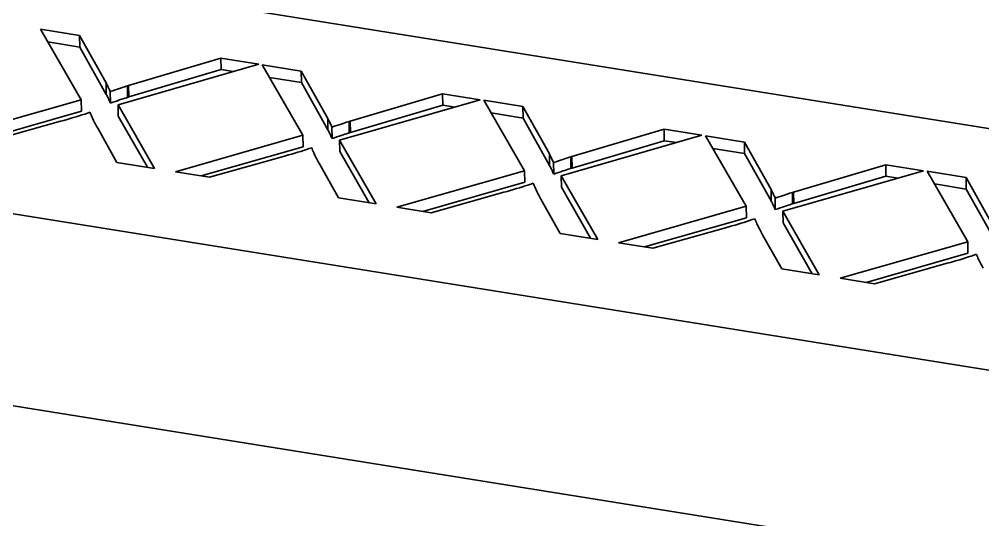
# Model space of a CAD drawing. Extents: x -1051 to 2563, y -231 to 775.
# Drawn here: x -283.658 to -279.888, y 553.149 to 555.107 of the extents above; entities that cross this region are included whole.
import ezdxf

# ---------------------------------------------------------------- set-up
doc = ezdxf.new("R2010")
doc.units = 0

msp = doc.modelspace()

# ---------------------------------------------------------------- linework, layer by layer
at = {"color": 7, "lineweight": 35, "ltscale": 0.188516}
msp.add_line((-275.3679, 553.9594), (-282.8135, 555.1523), dxfattribs=at)
at = {"color": 7, "lineweight": 35, "ltscale": 0.007954}
for p, q in [((-283.4148, 554.7926), (-283.5739, 555.0681)), ((-280.8131, 554.3757), (-280.9723, 554.6512)), ((-279.9459, 554.2368), (-280.105, 554.5123))]:
    msp.add_line(p, q, dxfattribs=at)
at = {"color": 7, "lineweight": 35, "ltscale": 0.003858}
for p, q in [((-283.5739, 555.0681), (-283.4215, 555.0437)), ((-282.7067, 554.9291), (-282.5543, 554.9047)), ((-281.8395, 554.7902), (-281.6871, 554.7657)), ((-280.9723, 554.6512), (-280.8199, 554.6268))]:
    msp.add_line(p, q, dxfattribs=at)
at = {"color": 7, "lineweight": 35, "ltscale": 0.005312}
for p, q in [((-283.4215, 555.0437), (-283.3177, 554.8583)), ((-282.5543, 554.9047), (-282.4504, 554.7194)), ((-282.5536, 554.8599), (-282.4497, 554.6745)), ((-281.6864, 554.7209), (-281.5825, 554.5355)), ((-279.9527, 554.4879), (-279.8488, 554.3026))]:
    msp.add_line(p, q, dxfattribs=at)
at = {"color": 7, "lineweight": 35, "ltscale": 0.001123}
for p, q in [((-283.4215, 555.0437), (-283.4208, 554.9988)), ((-282.8686, 554.9551), (-282.8679, 554.9102)), ((-282.0014, 554.8162), (-282.0006, 554.7712)), ((-283.4148, 554.7926), (-283.4141, 554.7477)), ((-282.4342, 554.6852), (-282.4335, 554.6403)), ((-282.3669, 554.7078), (-282.3661, 554.6628)), ((-282.3624, 554.7092), (-282.3617, 554.6642)), ((-282.5475, 554.6537), (-282.5468, 554.6088)), ((-280.8199, 554.6268), (-280.8192, 554.5819)), ((-281.5832, 554.5804), (-281.5825, 554.5355)), ((-281.4996, 554.5688), (-281.4989, 554.5239)), ((-281.567, 554.5463), (-281.5663, 554.5013)), ((-281.5367, 554.4952), (-281.5359, 554.4503)), ((-279.9527, 554.4879), (-279.952, 554.443)), ((-280.716, 554.4415), (-280.7153, 554.3966)), ((-280.6279, 554.4313), (-280.6272, 554.3864)), ((-280.6694, 554.3563), (-280.6687, 554.3114)), ((-279.9459, 554.2368), (-279.9452, 554.1919))]:
    msp.add_line(p, q, dxfattribs=at)
at = {"color": 7, "lineweight": 35, "ltscale": 0.003154}
for p, q in [((-283.5454, 555.0187), (-283.4208, 554.9988)), ((-282.6782, 554.8798), (-282.5536, 554.8599)), ((-281.811, 554.7408), (-281.6864, 554.7209)), ((-280.9438, 554.6019), (-280.8192, 554.5819))]:
    msp.add_line(p, q, dxfattribs=at)
at = {"color": 7, "lineweight": 35, "ltscale": 0.005311}
for p, q in [((-283.4208, 554.9988), (-283.317, 554.8135)), ((-281.6871, 554.7657), (-281.5832, 554.5804)), ((-280.8199, 554.6268), (-280.716, 554.4415)), ((-280.8192, 554.5819), (-280.7153, 554.3966)), ((-279.952, 554.443), (-279.8481, 554.2577))]:
    msp.add_line(p, q, dxfattribs=at)
at = {"color": 7, "lineweight": 35, "ltscale": 0.009414}
for p, q in [((-283.2296, 554.8481), (-282.8686, 554.9551)), ((-282.3624, 554.7092), (-282.0014, 554.8162)), ((-282.3617, 554.6642), (-282.0006, 554.7712)), ((-281.4952, 554.5702), (-281.1341, 554.6772)), ((-281.4944, 554.5253), (-281.1334, 554.6323)), ((-280.6272, 554.3864), (-280.2662, 554.4933))]:
    msp.add_line(p, q, dxfattribs=at)
at = {"color": 7, "lineweight": 35, "ltscale": 0.003746}
for p, q in [((-282.8686, 554.9551), (-282.7206, 554.9314)), ((-282.0014, 554.8162), (-281.8534, 554.7924))]:
    msp.add_line(p, q, dxfattribs=at)
at = {"color": 7, "lineweight": 35, "ltscale": 0.014319}
for p, q in [((-282.7206, 554.9314), (-283.2711, 554.7731)), ((-281.8534, 554.7924), (-282.4039, 554.6342)), ((-280.9862, 554.6535), (-281.5367, 554.4952))]:
    msp.add_line(p, q, dxfattribs=at)
at = {"color": 7, "lineweight": 35, "ltscale": 0.009413}
for p, q in [((-283.2289, 554.8032), (-282.8679, 554.9102)), ((-280.6279, 554.4313), (-280.2669, 554.5382))]:
    msp.add_line(p, q, dxfattribs=at)
at = {"color": 7, "lineweight": 35, "ltscale": 0.001195}
for p, q in [((-282.8679, 554.9102), (-282.8207, 554.9026)), ((-282.0006, 554.7712), (-281.9535, 554.7637)), ((-281.1334, 554.6323), (-281.0862, 554.6248)), ((-280.2662, 554.4933), (-280.219, 554.4858))]:
    msp.add_line(p, q, dxfattribs=at)
at = {"color": 7, "lineweight": 35, "ltscale": 0.007953}
for p, q in [((-282.5475, 554.6537), (-282.7067, 554.9291)), ((-281.6803, 554.5147), (-281.8395, 554.7902))]:
    msp.add_line(p, q, dxfattribs=at)
at = {"color": 7, "lineweight": 35, "ltscale": 0.001122}
for p, q in [((-282.5543, 554.9047), (-282.5536, 554.8599)), ((-283.3177, 554.8583), (-283.317, 554.8135)), ((-283.2341, 554.8467), (-283.2334, 554.8018)), ((-283.2296, 554.8481), (-283.2289, 554.8032)), ((-283.3015, 554.8241), (-283.3008, 554.7792)), ((-283.2711, 554.7731), (-283.2704, 554.7283)), ((-281.6871, 554.7657), (-281.6864, 554.7209)), ((-282.4504, 554.7194), (-282.4497, 554.6745)), ((-281.1341, 554.6772), (-281.1334, 554.6323)), ((-282.4039, 554.6342), (-282.4032, 554.5893)), ((-281.4952, 554.5702), (-281.4944, 554.5253)), ((-280.2669, 554.5382), (-280.2662, 554.4933)), ((-281.6803, 554.5147), (-281.6796, 554.4698)), ((-280.6324, 554.4299), (-280.6317, 554.385)), ((-280.6998, 554.4073), (-280.6991, 554.3624)), ((-280.8131, 554.3757), (-280.8124, 554.3309))]:
    msp.add_line(p, q, dxfattribs=at)
at = {"color": 7, "lineweight": 35, "ltscale": 9.11098e-05}
for p, q in [((-283.3177, 554.8583), (-283.316, 554.8551)), ((-283.316, 554.8551), (-283.3143, 554.8519)), ((-283.317, 554.8135), (-283.3153, 554.8102)), ((-283.3153, 554.8102), (-283.3136, 554.807)), ((-282.4488, 554.7162), (-282.4471, 554.713)), ((-282.4497, 554.6745), (-282.4481, 554.6713)), ((-282.4481, 554.6713), (-282.4464, 554.668)), ((-281.5808, 554.5323), (-281.5792, 554.5291)), ((-280.716, 554.4415), (-280.7143, 554.4383)), ((-280.7143, 554.4383), (-280.7126, 554.4351))]:
    msp.add_line(p, q, dxfattribs=at)
at = {"color": 7, "lineweight": 35, "ltscale": 9.21232e-05}
for p, q in [((-283.3143, 554.8519), (-283.3127, 554.8486)), ((-283.3136, 554.807), (-283.312, 554.8037)), ((-282.4471, 554.713), (-282.4454, 554.7097)), ((-282.4464, 554.668), (-282.4447, 554.6647)), ((-281.5799, 554.574), (-281.5782, 554.5707)), ((-281.5782, 554.5707), (-281.5766, 554.5674)), ((-281.5792, 554.5291), (-281.5775, 554.5258)), ((-280.7126, 554.4351), (-280.711, 554.4318)), ((-280.7119, 554.3901), (-280.7103, 554.3868)), ((-280.7103, 554.3868), (-280.7086, 554.3835))]:
    msp.add_line(p, q, dxfattribs=at)
at = {"color": 7, "lineweight": 35, "ltscale": 9.34904e-05}
for p, q in [((-283.3127, 554.8486), (-283.311, 554.8452)), ((-283.312, 554.8037), (-283.3103, 554.8004)), ((-282.4454, 554.7097), (-282.4438, 554.7063)), ((-282.4447, 554.6647), (-282.4431, 554.6614)), ((-281.5775, 554.5258), (-281.5759, 554.5225)), ((-280.711, 554.4318), (-280.7094, 554.4284))]:
    msp.add_line(p, q, dxfattribs=at)
at = {"color": 7, "lineweight": 35, "ltscale": 9.31568e-05}
for p, q in [((-283.311, 554.8452), (-283.3094, 554.8419)), ((-282.4431, 554.6614), (-282.4415, 554.658))]:
    msp.add_line(p, q, dxfattribs=at)
at = {"color": 7, "lineweight": 35, "ltscale": 9.59152e-05}
for p, q in [((-283.3094, 554.8419), (-283.3078, 554.8384)), ((-282.4415, 554.658), (-282.4398, 554.6545)), ((-281.575, 554.564), (-281.5733, 554.5605)), ((-280.7061, 554.4216), (-280.7045, 554.4181)), ((-280.707, 554.3801), (-280.7054, 554.3766)), ((-280.7054, 554.3766), (-280.7038, 554.3732))]:
    msp.add_line(p, q, dxfattribs=at)
at = {"color": 7, "lineweight": 35, "ltscale": 9.5596e-05}
for p, q in [((-283.3078, 554.8384), (-283.3062, 554.8349)), ((-283.3071, 554.7935), (-283.3055, 554.79)), ((-282.4398, 554.6545), (-282.4383, 554.6511)), ((-281.5733, 554.5605), (-281.5717, 554.557))]:
    msp.add_line(p, q, dxfattribs=at)
at = {"color": 7, "lineweight": 35, "ltscale": 9.69864e-05}
for p, q in [((-283.3062, 554.8349), (-283.3046, 554.8314)), ((-283.3055, 554.79), (-283.3039, 554.7865)), ((-282.4406, 554.6995), (-282.439, 554.6959)), ((-282.439, 554.6959), (-282.4374, 554.6924)), ((-282.4374, 554.6924), (-282.4358, 554.6888)), ((-282.4383, 554.6511), (-282.4367, 554.6475)), ((-281.5717, 554.557), (-281.5702, 554.5535)), ((-281.5695, 554.5085), (-281.5679, 554.505))]:
    msp.add_line(p, q, dxfattribs=at)
at = {"color": 7, "lineweight": 35, "ltscale": 0.000229442}
for p, q in [((-283.2823, 554.8307), (-283.2736, 554.8337)), ((-282.415, 554.6918), (-282.4063, 554.6947)), ((-281.5478, 554.5529), (-281.5391, 554.5558)), ((-281.5471, 554.5079), (-281.5384, 554.5109)), ((-280.6799, 554.369), (-280.6712, 554.3719))]:
    msp.add_line(p, q, dxfattribs=at)
at = {"color": 7, "lineweight": 35, "ltscale": 0.000213521}
for p, q in [((-283.2736, 554.8337), (-283.2655, 554.8364)), ((-282.4056, 554.6498), (-282.3976, 554.6526)), ((-281.5391, 554.5558), (-281.531, 554.5585))]:
    msp.add_line(p, q, dxfattribs=at)
at = {"color": 7, "lineweight": 35, "ltscale": 0.000197835}
for p, q in [((-283.2655, 554.8364), (-283.258, 554.8389)), ((-282.3976, 554.6526), (-282.39, 554.6551)), ((-281.531, 554.5585), (-281.5235, 554.561))]:
    msp.add_line(p, q, dxfattribs=at)
at = {"color": 7, "lineweight": 35, "ltscale": 0.000180707}
for p, q in [((-283.258, 554.8389), (-283.2511, 554.8412)), ((-283.2573, 554.7941), (-283.2504, 554.7963)), ((-282.39, 554.6551), (-282.3832, 554.6573))]:
    msp.add_line(p, q, dxfattribs=at)
at = {"color": 7, "lineweight": 35, "ltscale": 0.000165507}
for p, q in [((-283.2511, 554.8412), (-283.2448, 554.8433)), ((-283.2504, 554.7963), (-283.2441, 554.7984)), ((-282.3839, 554.7023), (-282.3776, 554.7043)), ((-282.3832, 554.6573), (-282.3769, 554.6594)), ((-281.516, 554.5184), (-281.5097, 554.5205))]:
    msp.add_line(p, q, dxfattribs=at)
at = {"color": 7, "lineweight": 35, "ltscale": 0.000149107}
for p, q in [((-283.2448, 554.8433), (-283.2391, 554.8451)), ((-283.2441, 554.7984), (-283.2384, 554.8002)), ((-282.3776, 554.7043), (-282.3719, 554.7062)), ((-282.3769, 554.6594), (-282.3712, 554.6613)), ((-281.5104, 554.5654), (-281.5047, 554.5672)), ((-281.5097, 554.5205), (-281.504, 554.5223)), ((-280.6432, 554.4265), (-280.6375, 554.4283)), ((-280.6425, 554.3815), (-280.6368, 554.3834))]:
    msp.add_line(p, q, dxfattribs=at)
at = {"color": 7, "lineweight": 35, "ltscale": 0.000132716}
for p, q in [((-283.2391, 554.8451), (-283.2341, 554.8467)), ((-283.2384, 554.8002), (-283.2334, 554.8018)), ((-282.3719, 554.7062), (-282.3669, 554.7078)), ((-282.3712, 554.6613), (-282.3661, 554.6628)), ((-281.504, 554.5223), (-281.4989, 554.5239)), ((-280.6375, 554.4283), (-280.6324, 554.4299))]:
    msp.add_line(p, q, dxfattribs=at)
at = {"color": 7, "lineweight": 35, "ltscale": 0.000116787}
for p, q in [((-283.2341, 554.8467), (-283.2296, 554.8481)), ((-283.2334, 554.8018), (-283.2289, 554.8032)), ((-282.3669, 554.7078), (-282.3624, 554.7092)), ((-282.3661, 554.6628), (-282.3617, 554.6642))]:
    msp.add_line(p, q, dxfattribs=at)
at = {"color": 7, "lineweight": 35, "ltscale": 9.45337e-05}
for p, q in [((-283.3103, 554.8004), (-283.3087, 554.7969)), ((-283.3087, 554.7969), (-283.3071, 554.7935)), ((-282.4438, 554.7063), (-282.4422, 554.7029)), ((-282.4422, 554.7029), (-282.4406, 554.6995)), ((-281.5766, 554.5674), (-281.575, 554.564)), ((-281.5759, 554.5225), (-281.5742, 554.519)), ((-281.5742, 554.519), (-281.5726, 554.5156)), ((-280.7094, 554.4284), (-280.7077, 554.425)), ((-280.7077, 554.425), (-280.7061, 554.4216)), ((-280.7086, 554.3835), (-280.707, 554.3801))]:
    msp.add_line(p, q, dxfattribs=at)
at = {"color": 7, "lineweight": 35, "ltscale": 9.80756e-05}
for p, q in [((-283.3046, 554.8314), (-283.303, 554.8278)), ((-281.5686, 554.5499), (-281.567, 554.5463)), ((-280.7007, 554.366), (-280.6991, 554.3624))]:
    msp.add_line(p, q, dxfattribs=at)
at = {"color": 7, "lineweight": 35, "ltscale": 9.94781e-05}
for p, q in [((-283.303, 554.8278), (-283.3015, 554.8241)), ((-282.4358, 554.6888), (-282.4342, 554.6852)), ((-282.4351, 554.6439), (-282.4335, 554.6403)), ((-281.5679, 554.505), (-281.5663, 554.5013)), ((-280.7014, 554.4109), (-280.6998, 554.4073))]:
    msp.add_line(p, q, dxfattribs=at)
at = {"color": 7, "lineweight": 35, "ltscale": 0.000262266}
for p, q in [((-283.3015, 554.8241), (-283.2916, 554.8275)), ((-283.3008, 554.7792), (-283.2909, 554.7827)), ((-280.6991, 554.3624), (-280.6892, 554.3658))]:
    msp.add_line(p, q, dxfattribs=at)
at = {"color": 7, "lineweight": 35, "ltscale": 0.000246349}
msp.add_line((-283.2916, 554.8275), (-283.2823, 554.8307), dxfattribs=at)
at = {"color": 7, "lineweight": 35, "ltscale": 0.012982}
for p, q in [((-283.914, 554.6497), (-283.4148, 554.7926)), ((-283.0468, 554.5107), (-282.5475, 554.6537)), ((-282.1796, 554.3718), (-281.6803, 554.5147)), ((-281.3123, 554.2328), (-280.8131, 554.3757)), ((-280.4451, 554.0939), (-279.9459, 554.2368))]:
    msp.add_line(p, q, dxfattribs=at)
at = {"color": 7, "lineweight": 35, "ltscale": 9.83807e-05}
for p, q in [((-283.3039, 554.7865), (-283.3023, 554.7829)), ((-282.4367, 554.6475), (-282.4351, 554.6439)), ((-281.5702, 554.5535), (-281.5686, 554.5499)), ((-280.7029, 554.4146), (-280.7014, 554.4109)), ((-280.7022, 554.3696), (-280.7007, 554.366))]:
    msp.add_line(p, q, dxfattribs=at)
at = {"color": 7, "lineweight": 35, "ltscale": 9.91821e-05}
msp.add_line((-283.3023, 554.7829), (-283.3008, 554.7792), dxfattribs=at)
at = {"color": 7, "lineweight": 35, "ltscale": 0.000245852}
for p, q in [((-283.2909, 554.7827), (-283.2816, 554.7858)), ((-282.4243, 554.6886), (-282.415, 554.6918)), ((-282.4236, 554.6437), (-282.4143, 554.6469)), ((-281.5571, 554.5497), (-281.5478, 554.5529)), ((-281.5564, 554.5048), (-281.5471, 554.5079)), ((-280.6899, 554.4107), (-280.6806, 554.4139))]:
    msp.add_line(p, q, dxfattribs=at)
at = {"color": 7, "lineweight": 35, "ltscale": 0.000229934}
for p, q in [((-283.2816, 554.7858), (-283.2729, 554.7888)), ((-282.4143, 554.6469), (-282.4056, 554.6498)), ((-280.6806, 554.4139), (-280.6719, 554.4169))]:
    msp.add_line(p, q, dxfattribs=at)
at = {"color": 7, "lineweight": 35, "ltscale": 0.000213035}
msp.add_line((-283.2729, 554.7888), (-283.2648, 554.7915), dxfattribs=at)
at = {"color": 7, "lineweight": 35, "ltscale": 0.007177}
for p, q in [((-283.2711, 554.7731), (-283.1287, 554.5239)), ((-281.5367, 554.4952), (-281.3942, 554.246)), ((-280.6694, 554.3563), (-280.527, 554.1071))]:
    msp.add_line(p, q, dxfattribs=at)
at = {"color": 7, "lineweight": 35, "ltscale": 0.000198323}
msp.add_line((-283.2648, 554.7915), (-283.2573, 554.7941), dxfattribs=at)
at = {"color": 7, "lineweight": 35, "ltscale": 0.010374}
for p, q in [((-283.813, 554.6335), (-283.4141, 554.7477)), ((-282.9458, 554.4946), (-282.5468, 554.6088)), ((-282.0786, 554.3556), (-281.6796, 554.4698)), ((-281.2113, 554.2167), (-280.8124, 554.3309))]:
    msp.add_line(p, q, dxfattribs=at)
at = {"color": 7, "lineweight": 35, "ltscale": 0.000311161}
for p, q in [((-283.4465, 554.7224), (-283.4584, 554.7188)), ((-282.5793, 554.5834), (-282.5912, 554.5799)), ((-281.7121, 554.4445), (-281.724, 554.4409)), ((-280.8448, 554.3055), (-280.8568, 554.302))]:
    msp.add_line(p, q, dxfattribs=at)
at = {"color": 7, "lineweight": 35, "ltscale": 0.000304584}
for p, q in [((-283.4348, 554.7259), (-283.4465, 554.7224)), ((-282.5676, 554.587), (-282.5793, 554.5834)), ((-281.7004, 554.448), (-281.7121, 554.4445)), ((-280.8332, 554.3091), (-280.8448, 554.3055)), ((-279.966, 554.1701), (-279.9776, 554.1666))]:
    msp.add_line(p, q, dxfattribs=at)
at = {"color": 7, "lineweight": 35, "ltscale": 0.00029802}
for p, q in [((-283.4235, 554.7294), (-283.4348, 554.7259)), ((-282.5562, 554.5905), (-282.5676, 554.587)), ((-281.689, 554.4515), (-281.7004, 554.448))]:
    msp.add_line(p, q, dxfattribs=at)
at = {"color": 7, "lineweight": 35, "ltscale": 0.000292198}
for p, q in [((-283.4123, 554.733), (-283.4235, 554.7294)), ((-282.5451, 554.5941), (-282.5562, 554.5905)), ((-281.6779, 554.4551), (-281.689, 554.4515)), ((-279.9434, 554.1772), (-279.9546, 554.1736))]:
    msp.add_line(p, q, dxfattribs=at)
at = {"color": 7, "lineweight": 35, "ltscale": 0.000285661}
for p, q in [((-283.4015, 554.7365), (-283.4123, 554.733)), ((-281.667, 554.4586), (-281.6779, 554.4551)), ((-279.9326, 554.1807), (-279.9434, 554.1772))]:
    msp.add_line(p, q, dxfattribs=at)
at = {"color": 7, "lineweight": 35, "ltscale": 0.000279865}
for p, q in [((-283.3908, 554.7401), (-283.4015, 554.7365)), ((-282.5236, 554.6011), (-282.5342, 554.5975)), ((-281.6564, 554.4622), (-281.667, 554.4586))]:
    msp.add_line(p, q, dxfattribs=at)
at = {"color": 7, "lineweight": 35, "ltscale": 0.000273359}
for p, q in [((-283.3805, 554.7436), (-283.3908, 554.7401)), ((-282.5133, 554.6046), (-282.5236, 554.6011)), ((-281.6461, 554.4657), (-281.6564, 554.4622)), ((-280.7788, 554.3267), (-280.7892, 554.3232))]:
    msp.add_line(p, q, dxfattribs=at)
at = {"color": 7, "lineweight": 35, "ltscale": 0.000118705}
for p, q in [((-283.379, 554.7391), (-283.3805, 554.7436)), ((-281.6446, 554.4612), (-281.6461, 554.4657))]:
    msp.add_line(p, q, dxfattribs=at)
at = {"color": 7, "lineweight": 35, "ltscale": 0.000128675}
msp.add_line((-283.3772, 554.7343), (-283.379, 554.7391), dxfattribs=at)
at = {"color": 7, "lineweight": 35, "ltscale": 0.000143378}
for p, q in [((-283.3751, 554.7289), (-283.3772, 554.7343)), ((-282.5078, 554.59), (-282.51, 554.5953))]:
    msp.add_line(p, q, dxfattribs=at)
at = {"color": 7, "lineweight": 35, "ltscale": 0.000154779}
msp.add_line((-283.3726, 554.7233), (-283.3751, 554.7289), dxfattribs=at)
at = {"color": 7, "lineweight": 35, "ltscale": 0.000168278}
for p, q in [((-283.3698, 554.7172), (-283.3726, 554.7233)), ((-281.6353, 554.4393), (-281.6381, 554.4454)), ((-280.7681, 554.3003), (-280.7709, 554.3064)), ((-279.9008, 554.1614), (-279.9037, 554.1675))]:
    msp.add_line(p, q, dxfattribs=at)
at = {"color": 7, "lineweight": 35, "ltscale": 0.005759}
msp.add_line((-283.2704, 554.7283), (-283.1561, 554.5283), dxfattribs=at)
at = {"color": 7, "lineweight": 35, "ltscale": 8.97581e-05}
for p, q in [((-282.4504, 554.7194), (-282.4488, 554.7162)), ((-281.5832, 554.5804), (-281.5815, 554.5773)), ((-281.5825, 554.5355), (-281.5808, 554.5323)), ((-280.7153, 554.3966), (-280.7136, 554.3934))]:
    msp.add_line(p, q, dxfattribs=at)
at = {"color": 7, "lineweight": 35, "ltscale": 0.007383}
for p, q in [((-283.4958, 554.7082), (-283.7801, 554.6282)), ((-282.6286, 554.5692), (-282.9128, 554.4893))]:
    msp.add_line(p, q, dxfattribs=at)
at = {"color": 7, "lineweight": 35, "ltscale": 0.000330226}
for p, q in [((-283.4831, 554.7117), (-283.4958, 554.7082)), ((-282.6158, 554.5728), (-282.6286, 554.5692)), ((-281.7486, 554.4338), (-281.7614, 554.4303))]:
    msp.add_line(p, q, dxfattribs=at)
at = {"color": 7, "lineweight": 35, "ltscale": 0.000323616}
for p, q in [((-283.4706, 554.7153), (-283.4831, 554.7117)), ((-282.6034, 554.5763), (-282.6158, 554.5728)), ((-281.7362, 554.4374), (-281.7486, 554.4338)), ((-280.0017, 554.1595), (-280.0142, 554.1559))]:
    msp.add_line(p, q, dxfattribs=at)
at = {"color": 7, "lineweight": 35, "ltscale": 0.000317017}
for p, q in [((-283.4584, 554.7188), (-283.4706, 554.7153)), ((-281.724, 554.4409), (-281.7362, 554.4374)), ((-280.8568, 554.302), (-280.869, 554.2985))]:
    msp.add_line(p, q, dxfattribs=at)
at = {"color": 7, "lineweight": 35, "ltscale": 0.000180157}
for p, q in [((-283.3666, 554.7107), (-283.3698, 554.7172)), ((-281.6321, 554.4328), (-281.6353, 554.4393)), ((-280.7649, 554.2938), (-280.7681, 554.3003)), ((-279.8977, 554.1549), (-279.9008, 554.1614))]:
    msp.add_line(p, q, dxfattribs=at)
at = {"color": 7, "lineweight": 35, "ltscale": 0.000193811}
for p, q in [((-283.363, 554.7038), (-283.3666, 554.7107)), ((-282.4958, 554.5648), (-282.4994, 554.5717))]:
    msp.add_line(p, q, dxfattribs=at)
at = {"color": 7, "lineweight": 35, "ltscale": 0.000206806}
for p, q in [((-283.3592, 554.6965), (-283.363, 554.7038)), ((-281.6248, 554.4186), (-281.6286, 554.4259)), ((-279.8903, 554.1407), (-279.8942, 554.148))]:
    msp.add_line(p, q, dxfattribs=at)
at = {"color": 7, "lineweight": 35, "ltscale": 0.000218836}
for p, q in [((-283.355, 554.6888), (-283.3592, 554.6965)), ((-282.4878, 554.5499), (-282.492, 554.5576)), ((-281.6206, 554.4109), (-281.6248, 554.4186))]:
    msp.add_line(p, q, dxfattribs=at)
at = {"color": 7, "lineweight": 35, "ltscale": 0.000232611}
for p, q in [((-283.3505, 554.6807), (-283.355, 554.6888)), ((-282.4832, 554.5417), (-282.4878, 554.5499))]:
    msp.add_line(p, q, dxfattribs=at)
at = {"color": 7, "lineweight": 35, "ltscale": 0.000261545}
for p, q in [((-282.4342, 554.6852), (-282.4243, 554.6886)), ((-282.4335, 554.6403), (-282.4236, 554.6437)), ((-281.567, 554.5463), (-281.5571, 554.5497)), ((-281.5663, 554.5013), (-281.5564, 554.5048)), ((-280.6998, 554.4073), (-280.6899, 554.4107))]:
    msp.add_line(p, q, dxfattribs=at)
at = {"color": 7, "lineweight": 35, "ltscale": 0.000214016}
msp.add_line((-282.4063, 554.6947), (-282.3983, 554.6975), dxfattribs=at)
at = {"color": 7, "lineweight": 35, "ltscale": 0.000197358}
msp.add_line((-282.3983, 554.6975), (-282.3907, 554.7), dxfattribs=at)
at = {"color": 7, "lineweight": 35, "ltscale": 0.00018119}
for p, q in [((-282.3907, 554.7), (-282.3839, 554.7023)), ((-281.5235, 554.561), (-281.5167, 554.5634)), ((-281.5228, 554.5161), (-281.516, 554.5184))]:
    msp.add_line(p, q, dxfattribs=at)
at = {"color": 7, "lineweight": 35, "ltscale": 0.003825}
for p, q in [((-283.2753, 554.5474), (-283.3505, 554.6807)), ((-282.4081, 554.4084), (-282.4832, 554.5417))]:
    msp.add_line(p, q, dxfattribs=at)
at = {"color": 7, "lineweight": 35, "ltscale": 0.003745}
for p, q in [((-281.1341, 554.6772), (-280.9862, 554.6535)), ((-280.2669, 554.5382), (-280.119, 554.5145))]:
    msp.add_line(p, q, dxfattribs=at)
at = {"color": 7, "lineweight": 35, "ltscale": 0.282774}
msp.add_line((-274.2374, 552.8325), (-285.4059, 554.6219), dxfattribs=at)
at = {"color": 7, "lineweight": 35, "ltscale": 0.007175}
msp.add_line((-282.4039, 554.6342), (-282.2615, 554.3849), dxfattribs=at)
at = {"color": 7, "lineweight": 35, "ltscale": 0.000317446}
msp.add_line((-282.5912, 554.5799), (-282.6034, 554.5763), dxfattribs=at)
at = {"color": 7, "lineweight": 35, "ltscale": 0.000285192}
msp.add_line((-282.5342, 554.5975), (-282.5451, 554.5941), dxfattribs=at)
at = {"color": 7, "lineweight": 35, "ltscale": 0.000117255}
for p, q in [((-282.5118, 554.6002), (-282.5133, 554.6046)), ((-280.7774, 554.3223), (-280.7788, 554.3267)), ((-279.9102, 554.1833), (-279.9116, 554.1877))]:
    msp.add_line(p, q, dxfattribs=at)
at = {"color": 7, "lineweight": 35, "ltscale": 0.000130105}
msp.add_line((-282.51, 554.5953), (-282.5118, 554.6002), dxfattribs=at)
at = {"color": 7, "lineweight": 35, "ltscale": 0.000155085}
for p, q in [((-282.5053, 554.5843), (-282.5078, 554.59)), ((-281.6381, 554.4454), (-281.6406, 554.451)), ((-280.7709, 554.3064), (-280.7734, 554.3121)), ((-279.9037, 554.1675), (-279.9062, 554.1732))]:
    msp.add_line(p, q, dxfattribs=at)
at = {"color": 7, "lineweight": 35, "ltscale": 0.000166896}
msp.add_line((-282.5025, 554.5782), (-282.5053, 554.5843), dxfattribs=at)
at = {"color": 7, "lineweight": 35, "ltscale": 0.000181196}
msp.add_line((-282.4994, 554.5717), (-282.5025, 554.5782), dxfattribs=at)
at = {"color": 7, "lineweight": 35, "ltscale": 0.005757}
for p, q in [((-282.4032, 554.5893), (-282.2889, 554.3893)), ((-281.5359, 554.4503), (-281.4217, 554.2504)), ((-280.6687, 554.3114), (-280.5545, 554.1115))]:
    msp.add_line(p, q, dxfattribs=at)
at = {"color": 7, "lineweight": 35, "ltscale": 9.24669e-05}
for p, q in [((-281.5815, 554.5773), (-281.5799, 554.574)), ((-280.7136, 554.3934), (-280.7119, 554.3901))]:
    msp.add_line(p, q, dxfattribs=at)
at = {"color": 7, "lineweight": 35, "ltscale": 0.00013318}
for p, q in [((-281.5047, 554.5672), (-281.4996, 554.5688)), ((-280.6368, 554.3834), (-280.6317, 554.385))]:
    msp.add_line(p, q, dxfattribs=at)
at = {"color": 7, "lineweight": 35, "ltscale": 0.000116338}
msp.add_line((-281.4996, 554.5688), (-281.4952, 554.5702), dxfattribs=at)
at = {"color": 7, "lineweight": 35, "ltscale": 0.003713}
for p, q in [((-283.1287, 554.5239), (-283.2753, 554.5474)), ((-282.2615, 554.3849), (-282.4081, 554.4084)), ((-281.3942, 554.246), (-281.5409, 554.2695)), ((-280.527, 554.1071), (-280.6737, 554.1305))]:
    msp.add_line(p, q, dxfattribs=at)
at = {"color": 7, "lineweight": 35, "ltscale": 0.000205456}
for p, q in [((-282.492, 554.5576), (-282.4958, 554.5648)), ((-280.7575, 554.2797), (-280.7614, 554.2869))]:
    msp.add_line(p, q, dxfattribs=at)
at = {"color": 7, "lineweight": 35, "ltscale": 0.000165035}
msp.add_line((-281.5167, 554.5634), (-281.5104, 554.5654), dxfattribs=at)
at = {"color": 7, "lineweight": 35, "ltscale": 0.003391}
msp.add_line((-282.9128, 554.4893), (-283.0468, 554.5107), dxfattribs=at)
at = {"color": 7, "lineweight": 35, "ltscale": 9.7301e-05}
msp.add_line((-281.5726, 554.5156), (-281.571, 554.5121), dxfattribs=at)
at = {"color": 7, "lineweight": 35, "ltscale": 9.66768e-05}
for p, q in [((-281.571, 554.5121), (-281.5695, 554.5085)), ((-280.7045, 554.4181), (-280.7029, 554.4146)), ((-280.7038, 554.3732), (-280.7022, 554.3696))]:
    msp.add_line(p, q, dxfattribs=at)
at = {"color": 7, "lineweight": 35, "ltscale": 0.000214737}
msp.add_line((-281.5384, 554.5109), (-281.5303, 554.5137), dxfattribs=at)
at = {"color": 7, "lineweight": 35, "ltscale": 0.000196633}
msp.add_line((-281.5303, 554.5137), (-281.5228, 554.5161), dxfattribs=at)
at = {"color": 7, "lineweight": 35, "ltscale": 0.000117515}
for p, q in [((-281.4989, 554.5239), (-281.4944, 554.5253)), ((-280.6324, 554.4299), (-280.6279, 554.4313))]:
    msp.add_line(p, q, dxfattribs=at)
at = {"color": 7, "lineweight": 35, "ltscale": 0.014318}
msp.add_line((-280.119, 554.5145), (-280.6694, 554.3563), dxfattribs=at)
at = {"color": 7, "lineweight": 35, "ltscale": 0.003857}
msp.add_line((-280.105, 554.5123), (-279.9527, 554.4879), dxfattribs=at)
at = {"color": 7, "lineweight": 35, "ltscale": 0.000130371}
for p, q in [((-281.6428, 554.4563), (-281.6446, 554.4612)), ((-280.7755, 554.3174), (-280.7774, 554.3223)), ((-279.9083, 554.1784), (-279.9102, 554.1833))]:
    msp.add_line(p, q, dxfattribs=at)
at = {"color": 7, "lineweight": 35, "ltscale": 0.000141677}
for p, q in [((-281.6406, 554.451), (-281.6428, 554.4563)), ((-279.9062, 554.1732), (-279.9083, 554.1784))]:
    msp.add_line(p, q, dxfattribs=at)
at = {"color": 7, "lineweight": 35, "ltscale": 0.003153}
msp.add_line((-280.0765, 554.463), (-279.952, 554.443), dxfattribs=at)
at = {"color": 7, "lineweight": 35, "ltscale": 0.007382}
for p, q in [((-281.7614, 554.4303), (-282.0456, 554.3503)), ((-280.8941, 554.2913), (-281.1784, 554.2114)), ((-280.0269, 554.1523), (-280.3112, 554.0724))]:
    msp.add_line(p, q, dxfattribs=at)
at = {"color": 7, "lineweight": 35, "ltscale": 0.000193463}
for p, q in [((-281.6286, 554.4259), (-281.6321, 554.4328)), ((-280.7614, 554.2869), (-280.7649, 554.2938)), ((-279.8942, 554.148), (-279.8977, 554.1549))]:
    msp.add_line(p, q, dxfattribs=at)
at = {"color": 7, "lineweight": 35, "ltscale": 0.000213759}
msp.add_line((-280.6719, 554.4169), (-280.6638, 554.4196), dxfattribs=at)
at = {"color": 7, "lineweight": 35, "ltscale": 0.000197601}
msp.add_line((-280.6638, 554.4196), (-280.6563, 554.4221), dxfattribs=at)
at = {"color": 7, "lineweight": 35, "ltscale": 0.000181432}
msp.add_line((-280.6563, 554.4221), (-280.6494, 554.4244), dxfattribs=at)
at = {"color": 7, "lineweight": 35, "ltscale": 0.000164783}
msp.add_line((-280.6494, 554.4244), (-280.6432, 554.4265), dxfattribs=at)
at = {"color": 7, "lineweight": 35, "ltscale": 0.000231281}
msp.add_line((-281.616, 554.4028), (-281.6206, 554.4109), dxfattribs=at)
at = {"color": 7, "lineweight": 35, "ltscale": 0.003827}
for p, q in [((-281.5409, 554.2695), (-281.616, 554.4028)), ((-280.6737, 554.1305), (-280.7488, 554.2639))]:
    msp.add_line(p, q, dxfattribs=at)
at = {"color": 7, "lineweight": 35, "ltscale": 0.000164309}
msp.add_line((-280.6487, 554.3795), (-280.6425, 554.3815), dxfattribs=at)
at = {"color": 7, "lineweight": 35, "ltscale": 0.000117068}
msp.add_line((-280.6317, 554.385), (-280.6272, 554.3864), dxfattribs=at)
at = {"color": 7, "lineweight": 35, "ltscale": 0.003392}
for p, q in [((-282.0456, 554.3503), (-282.1796, 554.3718)), ((-281.1784, 554.2114), (-281.3123, 554.2328)), ((-280.3112, 554.0724), (-280.4451, 554.0939))]:
    msp.add_line(p, q, dxfattribs=at)
at = {"color": 7, "lineweight": 35, "ltscale": 0.00024513}
msp.add_line((-280.6892, 554.3658), (-280.6799, 554.369), dxfattribs=at)
at = {"color": 7, "lineweight": 35, "ltscale": 0.000214243}
msp.add_line((-280.6712, 554.3719), (-280.6631, 554.3747), dxfattribs=at)
at = {"color": 7, "lineweight": 35, "ltscale": 0.000197112}
msp.add_line((-280.6631, 554.3747), (-280.6556, 554.3772), dxfattribs=at)
at = {"color": 7, "lineweight": 35, "ltscale": 0.000181913}
msp.add_line((-280.6556, 554.3772), (-280.6487, 554.3795), dxfattribs=at)
at = {"color": 7, "lineweight": 35, "ltscale": 0.000298749}
for p, q in [((-280.8218, 554.3126), (-280.8332, 554.3091)), ((-279.9546, 554.1736), (-279.966, 554.1701))]:
    msp.add_line(p, q, dxfattribs=at)
at = {"color": 7, "lineweight": 35, "ltscale": 0.000291471}
msp.add_line((-280.8107, 554.3162), (-280.8218, 554.3126), dxfattribs=at)
at = {"color": 7, "lineweight": 35, "ltscale": 0.000286387}
msp.add_line((-280.7998, 554.3197), (-280.8107, 554.3162), dxfattribs=at)
at = {"color": 7, "lineweight": 35, "ltscale": 0.000278661}
msp.add_line((-280.7892, 554.3232), (-280.7998, 554.3197), dxfattribs=at)
at = {"color": 7, "lineweight": 35, "ltscale": 0.000143091}
msp.add_line((-280.7734, 554.3121), (-280.7755, 554.3174), dxfattribs=at)
at = {"color": 7, "lineweight": 35, "ltscale": 0.000329491}
msp.add_line((-280.8814, 554.2949), (-280.8941, 554.2913), dxfattribs=at)
at = {"color": 7, "lineweight": 35, "ltscale": 0.000324036}
msp.add_line((-280.869, 554.2985), (-280.8814, 554.2949), dxfattribs=at)
at = {"color": 7, "lineweight": 35, "ltscale": 0.000219201}
for p, q in [((-280.7533, 554.272), (-280.7575, 554.2797)), ((-279.8861, 554.133), (-279.8903, 554.1407))]:
    msp.add_line(p, q, dxfattribs=at)
at = {"color": 7, "lineweight": 35, "ltscale": 0.00023224}
msp.add_line((-280.7488, 554.2639), (-280.7533, 554.272), dxfattribs=at)
at = {"color": 7, "lineweight": 35, "ltscale": 0.010373}
msp.add_line((-280.3441, 554.0778), (-279.9452, 554.1919), dxfattribs=at)
at = {"color": 7, "lineweight": 35, "ltscale": 0.353467}
msp.add_line((-273.3936, 551.9463), (-287.3542, 554.183), dxfattribs=at)
at = {"color": 7, "lineweight": 35, "ltscale": 0.000329904}
msp.add_line((-280.0142, 554.1559), (-280.0269, 554.1523), dxfattribs=at)
at = {"color": 7, "lineweight": 35, "ltscale": 0.000317749}
msp.add_line((-279.9895, 554.163), (-280.0017, 554.1595), dxfattribs=at)
at = {"color": 7, "lineweight": 35, "ltscale": 0.000310429}
msp.add_line((-279.9776, 554.1666), (-279.9895, 554.163), dxfattribs=at)
at = {"color": 7, "lineweight": 35, "ltscale": 0.000279141}
msp.add_line((-279.922, 554.1843), (-279.9326, 554.1807), dxfattribs=at)
at = {"color": 7, "lineweight": 35, "ltscale": 0.000272869}
msp.add_line((-279.9116, 554.1877), (-279.922, 554.1843), dxfattribs=at)

doc.saveas('drawing.dxf')
